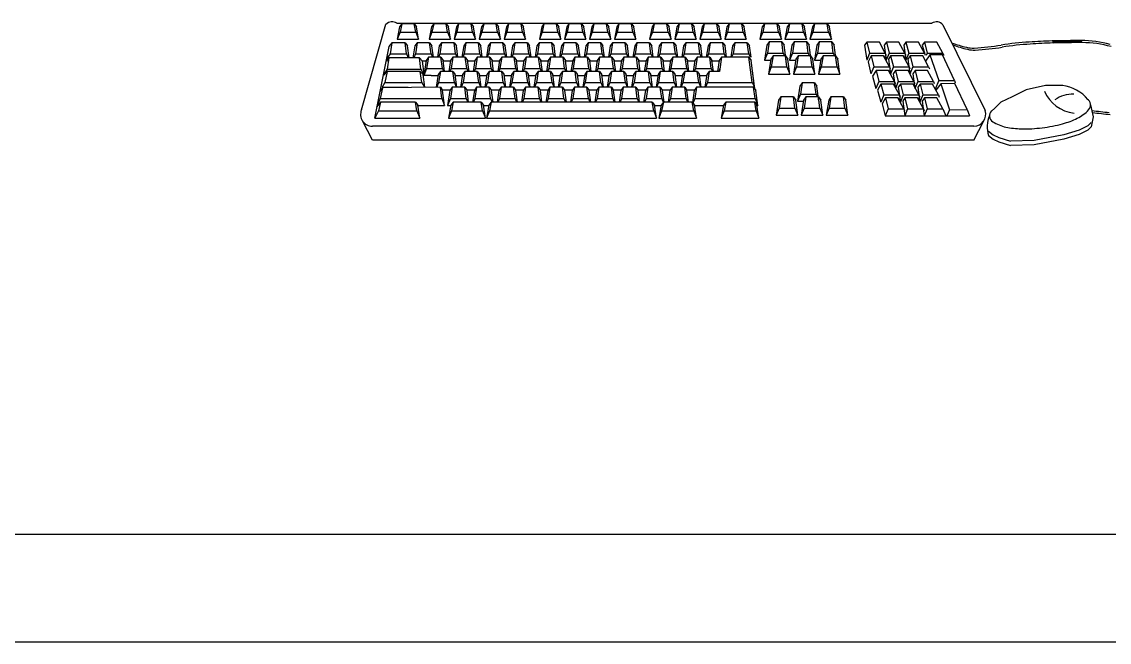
# Model space of a CAD drawing. Header units: millimetres. Extents: x 89450 to 753248, y -530175 to 1209785.
# Drawn here: x 444595 to 446607, y -104056 to -102909 of the extents above; entities that cross this region are included whole.
import ezdxf

# ---------------------------------------------------------------- set-up
doc = ezdxf.new("R2010")
doc.units = ezdxf.units.MM
doc.header["$LTSCALE"] = 150
doc.layers.add('-----99 EPMS CABLE DUCT', color=4, linetype='Continuous')

msp = doc.modelspace()

# ---------------------------------------------------------------- linework, layer by layer
at = {"layer": '-----99 EPMS CABLE DUCT'}
msp.add_lwpolyline([(433274.5, -104056.2), (433274.5, -103856.2), (447662.4, -103856.2), (447662.4, -104056.2)], close=True, dxfattribs=at)
at = {"color": 0}
for p, q in [((445223.1, -103071.9), (445268.5, -102913.6)), ((445288.7, -102911.7), (446278.2, -102911.7)), ((445293.4, -102918.4), (445289.1, -102941.3)), ((445297.6, -102912.6), (445293.4, -102918.4)), ((445297.6, -102912.6), (445294.5, -102928)), ((445320.8, -102912.6), (445297.6, -102912.6)), ((445320.8, -102912.6), (445325, -102918.4)), ((445323.5, -102928), (445320.8, -102912.6)), ((445328.7, -102941.3), (445325, -102918.4)), ((445352.5, -102918.4), (445348.2, -102941.3)), ((445356.8, -102912.6), (445352.5, -102918.4)), ((445356.8, -102912.6), (445353.6, -102928)), ((445379.9, -102912.6), (445356.8, -102912.6)), ((445379.9, -102912.6), (445384.1, -102918.4)), ((445382.6, -102928), (445379.9, -102912.6)), ((445387.8, -102941.3), (445384.1, -102918.4)), ((445398.8, -102918.4), (445394.5, -102941.3)), ((445403, -102912.6), (445398.8, -102918.4)), ((445403, -102912.6), (445399.8, -102928)), ((445426.2, -102912.6), (445403, -102912.6)), ((445426.2, -102912.6), (445430.4, -102918.4)), ((445428.9, -102928), (445426.2, -102912.6)), ((445434.1, -102941.3), (445430.4, -102918.4)), ((445445, -102918.4), (445440.7, -102941.3)), ((445449.3, -102912.6), (445445, -102918.4)), ((445449.3, -102912.6), (445446.1, -102928)), ((445472.4, -102912.6), (445449.3, -102912.6)), ((445472.4, -102912.6), (445476.7, -102918.4)), ((445475.1, -102928), (445472.4, -102912.6)), ((445480.4, -102941.3), (445476.7, -102918.4)), ((445491.3, -102918.4), (445487, -102941.3)), ((445495.5, -102912.6), (445491.3, -102918.4)), ((445495.5, -102912.6), (445492.4, -102928)), ((445518.7, -102912.6), (445495.5, -102912.6)), ((445518.7, -102912.6), (445522.9, -102918.4)), ((445521.4, -102928), (445518.7, -102912.6)), ((445526.6, -102941.3), (445522.9, -102918.4)), ((445556.6, -102918.4), (445552.3, -102941.3)), ((445560.8, -102912.6), (445556.6, -102918.4)), ((445560.8, -102912.6), (445557.7, -102928)), ((445584, -102912.6), (445560.8, -102912.6)), ((445584, -102912.6), (445588.2, -102918.4)), ((445586.7, -102928), (445584, -102912.6)), ((445591.9, -102941.3), (445588.2, -102918.4)), ((445602.9, -102918.4), (445598.5, -102941.3)), ((445607.1, -102912.6), (445602.9, -102918.4)), ((445607.1, -102912.6), (445603.9, -102928)), ((445630.2, -102912.6), (445607.1, -102912.6)), ((445630.2, -102912.6), (445634.5, -102918.4)), ((445633, -102928), (445630.2, -102912.6)), ((445638.2, -102941.3), (445634.5, -102918.4)), ((445649.1, -102918.4), (445644.8, -102941.3)), ((445653.3, -102912.6), (445649.1, -102918.4)), ((445653.3, -102912.6), (445650.2, -102928)), ((445676.5, -102912.6), (445653.3, -102912.6)), ((445676.5, -102912.6), (445680.7, -102918.4)), ((445679.2, -102928), (445676.5, -102912.6)), ((445684.4, -102941.3), (445680.7, -102918.4)), ((445695.4, -102918.4), (445691.1, -102941.3)), ((445699.6, -102912.6), (445695.4, -102918.4)), ((445699.6, -102912.6), (445696.4, -102928)), ((445722.8, -102912.6), (445699.6, -102912.6)), ((445722.8, -102912.6), (445727, -102918.4)), ((445725.5, -102928), (445722.8, -102912.6)), ((445730.7, -102941.3), (445727, -102918.4)), ((445760.7, -102918.4), (445756.3, -102941.3)), ((445764.9, -102912.6), (445760.7, -102918.4)), ((445764.9, -102912.6), (445761.7, -102928)), ((445788.1, -102912.6), (445764.9, -102912.6)), ((445788.1, -102912.6), (445792.3, -102918.4)), ((445790.8, -102928), (445788.1, -102912.6)), ((445796, -102941.3), (445792.3, -102918.4)), ((445806.9, -102918.4), (445802.6, -102941.3)), ((445811.2, -102912.6), (445806.9, -102918.4)), ((445811.2, -102912.6), (445808, -102928)), ((445834.3, -102912.6), (445811.2, -102912.6)), ((445834.3, -102912.6), (445838.5, -102918.4)), ((445837, -102928), (445834.3, -102912.6)), ((445842.2, -102941.3), (445838.5, -102918.4)), ((445853.2, -102918.4), (445848.9, -102941.3)), ((445857.4, -102912.6), (445853.2, -102918.4)), ((445857.4, -102912.6), (445854.2, -102928)), ((445880.6, -102912.6), (445857.4, -102912.6)), ((445880.6, -102912.6), (445884.8, -102918.4)), ((445883.3, -102928), (445880.6, -102912.6)), ((445888.5, -102941.3), (445884.8, -102918.4)), ((445899.4, -102918.4), (445895.1, -102941.3)), ((445903.7, -102912.6), (445899.4, -102918.4)), ((445903.7, -102912.6), (445900.5, -102928)), ((445926.8, -102912.6), (445903.7, -102912.6)), ((445926.8, -102912.6), (445931.1, -102918.4)), ((445929.5, -102928), (445926.8, -102912.6)), ((445934.8, -102941.3), (445931.1, -102918.4)), ((445964.7, -102918.4), (445960.4, -102941.3)), ((445969, -102912.6), (445964.7, -102918.4)), ((445969, -102912.6), (445965.8, -102928)), ((445992.1, -102912.6), (445969, -102912.6)), ((445992.1, -102912.6), (445996.3, -102918.4)), ((445994.8, -102928), (445992.1, -102912.6)), ((446000.1, -102941.3), (445996.3, -102918.4)), ((446011, -102918.4), (446006.7, -102941.3)), ((446015.2, -102912.6), (446011, -102918.4)), ((446015.2, -102912.6), (446012.1, -102928)), ((446038.4, -102912.6), (446015.2, -102912.6)), ((446038.4, -102912.6), (446042.6, -102918.4)), ((446041.1, -102928), (446038.4, -102912.6)), ((446046.3, -102941.3), (446042.6, -102918.4)), ((446057.3, -102918.4), (446052.9, -102941.3)), ((446061.5, -102912.6), (446057.3, -102918.4)), ((446061.5, -102912.6), (446058.3, -102928)), ((446084.6, -102912.6), (446061.5, -102912.6)), ((446084.6, -102912.6), (446088.9, -102918.4)), ((446087.4, -102928), (446084.6, -102912.6)), ((446092.6, -102941.3), (446088.9, -102918.4)), ((446299, -102914.9), (446376.9, -103073.2)), ((445294.5, -102928), (445289.1, -102941.3)), ((445289.1, -102941.3), (445328.7, -102941.3)), ((445294.5, -102928), (445323.5, -102928)), ((445323.5, -102928), (445328.7, -102941.3)), ((445353.6, -102928), (445348.2, -102941.3)), ((445348.2, -102941.3), (445387.8, -102941.3)), ((445353.6, -102928), (445382.6, -102928)), ((445382.6, -102928), (445387.8, -102941.3)), ((445399.8, -102928), (445394.5, -102941.3)), ((445394.5, -102941.3), (445434.1, -102941.3)), ((445399.8, -102928), (445428.9, -102928)), ((445428.9, -102928), (445434.1, -102941.3)), ((445446.1, -102928), (445440.7, -102941.3)), ((445440.7, -102941.3), (445480.4, -102941.3)), ((445446.1, -102928), (445475.1, -102928)), ((445475.1, -102928), (445480.4, -102941.3)), ((445492.4, -102928), (445487, -102941.3)), ((445487, -102941.3), (445526.6, -102941.3)), ((445492.4, -102928), (445521.4, -102928)), ((445521.4, -102928), (445526.6, -102941.3)), ((445557.7, -102928), (445552.3, -102941.3)), ((445552.3, -102941.3), (445591.9, -102941.3)), ((445557.7, -102928), (445586.7, -102928)), ((445586.7, -102928), (445591.9, -102941.3)), ((445603.9, -102928), (445598.5, -102941.3)), ((445598.5, -102941.3), (445638.2, -102941.3)), ((445603.9, -102928), (445633, -102928)), ((445633, -102928), (445638.2, -102941.3)), ((445650.2, -102928), (445644.8, -102941.3)), ((445644.8, -102941.3), (445684.4, -102941.3)), ((445650.2, -102928), (445679.2, -102928)), ((445679.2, -102928), (445684.4, -102941.3)), ((445696.4, -102928), (445691.1, -102941.3)), ((445691.1, -102941.3), (445730.7, -102941.3)), ((445696.4, -102928), (445725.5, -102928)), ((445725.5, -102928), (445730.7, -102941.3)), ((445761.7, -102928), (445756.3, -102941.3)), ((445756.3, -102941.3), (445796, -102941.3)), ((445761.7, -102928), (445790.8, -102928)), ((445790.8, -102928), (445796, -102941.3)), ((445808, -102928), (445802.6, -102941.3)), ((445802.6, -102941.3), (445842.2, -102941.3)), ((445808, -102928), (445837, -102928)), ((445837, -102928), (445842.2, -102941.3)), ((445854.2, -102928), (445848.9, -102941.3)), ((445848.9, -102941.3), (445888.5, -102941.3)), ((445854.2, -102928), (445883.3, -102928)), ((445883.3, -102928), (445888.5, -102941.3)), ((445900.5, -102928), (445895.1, -102941.3)), ((445895.1, -102941.3), (445934.8, -102941.3)), ((445900.5, -102928), (445929.5, -102928)), ((445929.5, -102928), (445934.8, -102941.3)), ((445965.8, -102928), (445960.4, -102941.3)), ((445960.4, -102941.3), (446000.1, -102941.3)), ((445965.8, -102928), (445994.8, -102928)), ((445977.5, -102946.2), (445973.3, -102952)), ((445977.5, -102946.2), (445974.4, -102966.7)), ((446000.7, -102946.2), (445977.5, -102946.2)), ((445994.8, -102928), (446000.1, -102941.3)), ((446000.7, -102946.2), (446004.9, -102952)), ((446003.4, -102966.7), (446000.7, -102946.2)), ((446012.1, -102928), (446006.7, -102941.3)), ((446006.7, -102941.3), (446046.3, -102941.3)), ((446012.1, -102928), (446041.1, -102928)), ((446023.8, -102946.2), (446019.6, -102952)), ((446023.8, -102946.2), (446020.6, -102966.7)), ((446046.9, -102946.2), (446023.8, -102946.2)), ((446041.1, -102928), (446046.3, -102941.3)), ((446046.9, -102946.2), (446051.2, -102952)), ((446049.7, -102966.7), (446046.9, -102946.2)), ((446058.3, -102928), (446052.9, -102941.3)), ((446052.9, -102941.3), (446092.6, -102941.3)), ((446058.3, -102928), (446087.4, -102928)), ((446070, -102946.2), (446065.8, -102952)), ((446070, -102946.2), (446066.9, -102966.7)), ((446093.2, -102946.2), (446070, -102946.2)), ((446087.4, -102928), (446092.6, -102941.3)), ((446093.2, -102946.2), (446097.4, -102952)), ((446095.9, -102966.7), (446093.2, -102946.2)), ((445274.1, -102954.5), (445247.1, -103087.1)), ((445279.2, -102947.6), (445274.1, -102954.5)), ((445279.2, -102947.6), (445276, -102968.2)), ((445304, -102947.6), (445279.2, -102947.6)), ((445304, -102947.6), (445308.3, -102953.4)), ((445306.8, -102968.2), (445304, -102947.6)), ((445311.2, -102975.8), (445308.3, -102953.4)), ((445321.9, -102953.4), (445318.4, -102975.8)), ((445326.1, -102947.6), (445321.9, -102953.4)), ((445326.1, -102947.6), (445322.9, -102968.2)), ((445349.2, -102947.6), (445326.1, -102947.6)), ((445349.2, -102947.6), (445353.5, -102953.4)), ((445352, -102968.2), (445349.2, -102947.6)), ((445356.3, -102974.5), (445353.5, -102953.4)), ((445367.1, -102953.4), (445363.8, -102974.5)), ((445371.3, -102947.6), (445367.1, -102953.4)), ((445371.3, -102947.6), (445368.1, -102968.2)), ((445394.5, -102947.6), (445371.3, -102947.6)), ((445394.5, -102947.6), (445398.7, -102953.4)), ((445397.2, -102968.2), (445394.5, -102947.6)), ((445401.5, -102974.5), (445398.7, -102953.4)), ((445412.3, -102953.4), (445409, -102974.5)), ((445416.5, -102947.6), (445412.3, -102953.4)), ((445416.5, -102947.6), (445413.3, -102968.2)), ((445439.7, -102947.6), (445416.5, -102947.6)), ((445439.7, -102947.6), (445443.9, -102953.4)), ((445442.4, -102968.2), (445439.7, -102947.6)), ((445446.7, -102974.5), (445443.9, -102953.4)), ((445457.5, -102953.4), (445454.2, -102974.5)), ((445461.7, -102947.6), (445457.5, -102953.4)), ((445461.7, -102947.6), (445458.5, -102968.2)), ((445484.9, -102947.6), (445461.7, -102947.6)), ((445484.9, -102947.6), (445489.1, -102953.4)), ((445487.6, -102968.2), (445484.9, -102947.6)), ((445491.9, -102974.5), (445489.1, -102953.4)), ((445502.7, -102953.4), (445499.4, -102974.5)), ((445506.9, -102947.6), (445502.7, -102953.4)), ((445506.9, -102947.6), (445503.7, -102968.2)), ((445530.1, -102947.6), (445506.9, -102947.6)), ((445530.1, -102947.6), (445534.3, -102953.4)), ((445532.8, -102968.2), (445530.1, -102947.6)), ((445537.1, -102974.5), (445534.3, -102953.4)), ((445547.9, -102953.4), (445544.6, -102974.5)), ((445552.1, -102947.6), (445547.9, -102953.4)), ((445552.1, -102947.6), (445548.9, -102968.2)), ((445575.3, -102947.6), (445552.1, -102947.6)), ((445575.3, -102947.6), (445579.5, -102953.4)), ((445578, -102968.2), (445575.3, -102947.6)), ((445582.3, -102974.5), (445579.5, -102953.4)), ((445593.1, -102953.4), (445589.8, -102974.5)), ((445597.3, -102947.6), (445593.1, -102953.4)), ((445597.3, -102947.6), (445594.1, -102968.2)), ((445620.5, -102947.6), (445597.3, -102947.6)), ((445620.5, -102947.6), (445624.7, -102953.4)), ((445623.2, -102968.2), (445620.5, -102947.6)), ((445627.5, -102974.5), (445624.7, -102953.4)), ((445638.3, -102953.4), (445635, -102974.5)), ((445642.5, -102947.6), (445638.3, -102953.4)), ((445642.5, -102947.6), (445639.3, -102968.2)), ((445665.7, -102947.6), (445642.5, -102947.6)), ((445665.7, -102947.6), (445669.9, -102953.4)), ((445668.4, -102968.2), (445665.7, -102947.6)), ((445672.7, -102974.5), (445669.9, -102953.4)), ((445683.5, -102953.4), (445680.2, -102974.5)), ((445687.7, -102947.6), (445683.5, -102953.4)), ((445687.7, -102947.6), (445684.5, -102968.2)), ((445710.9, -102947.6), (445687.7, -102947.6)), ((445710.9, -102947.6), (445715.1, -102953.4)), ((445713.6, -102968.2), (445710.9, -102947.6)), ((445717.9, -102974.5), (445715.1, -102953.4)), ((445728.7, -102953.4), (445725.4, -102974.5)), ((445732.9, -102947.6), (445728.7, -102953.4)), ((445732.9, -102947.6), (445729.7, -102968.2)), ((445756.1, -102947.6), (445732.9, -102947.6)), ((445756.1, -102947.6), (445760.3, -102953.4)), ((445758.8, -102968.2), (445756.1, -102947.6)), ((445763.1, -102974.5), (445760.3, -102953.4)), ((445773.9, -102953.4), (445770.6, -102974.5)), ((445778.1, -102947.6), (445773.9, -102953.4)), ((445778.1, -102947.6), (445774.9, -102968.2)), ((445801.3, -102947.6), (445778.1, -102947.6)), ((445801.3, -102947.6), (445805.5, -102953.4)), ((445804, -102968.2), (445801.3, -102947.6)), ((445808.3, -102974.5), (445805.5, -102953.4)), ((445819.1, -102953.4), (445815.8, -102974.5)), ((445823.3, -102947.6), (445819.1, -102953.4)), ((445823.3, -102947.6), (445820.1, -102968.2)), ((445846.5, -102947.6), (445823.3, -102947.6)), ((445846.5, -102947.6), (445850.7, -102953.4)), ((445849.2, -102968.2), (445846.5, -102947.6)), ((445853.5, -102974.5), (445850.7, -102953.4)), ((445864.3, -102953.4), (445861, -102974.5)), ((445868.5, -102947.6), (445864.3, -102953.4)), ((445868.5, -102947.6), (445865.4, -102968.2)), ((445891.7, -102947.6), (445868.5, -102947.6)), ((445891.7, -102947.6), (445895.9, -102953.4)), ((445894.4, -102968.2), (445891.7, -102947.6)), ((445898.7, -102974.5), (445895.9, -102953.4)), ((445909.5, -102953.4), (445906.2, -102974.5)), ((445913.7, -102947.6), (445909.5, -102953.4)), ((445913.7, -102947.6), (445910.6, -102968.2)), ((445936.9, -102947.6), (445913.7, -102947.6)), ((445936.9, -102947.6), (445941.1, -102953.4)), ((445939.6, -102968.2), (445936.9, -102947.6)), ((445943.9, -102974.5), (445941.1, -102953.4)), ((445973.3, -102952), (445969, -102980)), ((446008.6, -102980), (446004.9, -102952)), ((446019.6, -102952), (446015.2, -102980)), ((446054.9, -102980), (446051.2, -102952)), ((446065.8, -102952), (446061.5, -102980)), ((446101.1, -102980), (446097.4, -102952)), ((446158.3, -102946.7), (446154, -102952.4)), ((446154, -102952.4), (446157.9, -102980)), ((446181.4, -102946.7), (446158.3, -102946.7)), ((446158.3, -102946.7), (446163.3, -102966.7)), ((446192.3, -102966.7), (446181.4, -102946.7)), ((446194.4, -102946.7), (446190.2, -102952.4)), ((446190.2, -102952.4), (446194.1, -102980)), ((446217.6, -102946.7), (446194.4, -102946.7)), ((446194.4, -102946.7), (446199.4, -102966.7)), ((446228.5, -102966.7), (446217.6, -102946.7)), ((446230.5, -102946.7), (446226.3, -102952.4)), ((446226.3, -102952.4), (446230.2, -102980)), ((446253.7, -102946.7), (446230.5, -102946.7)), ((446230.5, -102946.7), (446235.6, -102966.7)), ((446264.6, -102966.7), (446253.7, -102946.7)), ((446264.8, -102946.7), (446260.5, -102952.4)), ((446260.5, -102952.4), (446265.9, -102970.5)), ((446287.9, -102946.7), (446264.8, -102946.7)), ((446264.8, -102946.7), (446269.8, -102966.7)), ((446298.8, -102966.7), (446287.9, -102946.7)), ((445268.6, -102981.4), (445269.6, -102981.4)), ((445276, -102968.2), (445269.5, -102977.2)), ((445273.7, -102975.8), (445269.5, -102981.6)), ((445273.7, -102975.8), (445270.5, -102996.4)), ((445330.6, -102975.8), (445273.7, -102975.8)), ((445276, -102968.2), (445306.8, -102968.2)), ((445306.8, -102968.2), (445309.8, -102975.8)), ((445322.9, -102968.2), (445319.8, -102975.8)), ((445322.9, -102968.2), (445352, -102968.2)), ((445330.6, -102975.8), (445336.3, -102981.6)), ((445333.3, -102996.4), (445330.6, -102975.8)), ((445336.1, -102981.4), (445342.6, -102981.4)), ((445339.4, -103005.3), (445336.3, -102981.6)), ((445342.7, -102980.3), (445338.4, -103008.4)), ((445347, -102974.5), (445342.7, -102980.3)), ((445347, -102974.5), (445343.8, -102995.1)), ((445370.1, -102974.5), (445347, -102974.5)), ((445352, -102968.2), (445354.5, -102974.5)), ((445368.1, -102968.2), (445365.5, -102974.5)), ((445368.1, -102968.2), (445397.2, -102968.2)), ((445370.1, -102974.5), (445374.4, -102980.3)), ((445372.8, -102995.1), (445370.1, -102974.5)), ((445377, -103000.7), (445374.4, -102980.3)), ((445374.5, -102981.4), (445387.8, -102981.4)), ((445388, -102980.3), (445384.8, -103000.7)), ((445392.2, -102974.5), (445388, -102980.3)), ((445392.2, -102974.5), (445389, -102995.1)), ((445415.3, -102974.5), (445392.2, -102974.5)), ((445397.2, -102968.2), (445399.7, -102974.5)), ((445413.3, -102968.2), (445410.8, -102974.5)), ((445413.3, -102968.2), (445442.4, -102968.2)), ((445415.3, -102974.5), (445419.6, -102980.3)), ((445415.3, -102974.5), (445419.6, -102980.3)), ((445418, -102995.1), (445415.3, -102974.5)), ((445422.2, -103000.7), (445419.6, -102980.3)), ((445422.2, -103000.7), (445419.6, -102980.3)), ((445419.7, -102981.4), (445433, -102981.4)), ((445433.2, -102980.3), (445430, -103000.7)), ((445437.4, -102974.5), (445433.2, -102980.3)), ((445437.4, -102974.5), (445434.2, -102995.1)), ((445460.5, -102974.5), (445437.4, -102974.5)), ((445442.4, -102968.2), (445444.9, -102974.5)), ((445458.5, -102968.2), (445456, -102974.5)), ((445458.5, -102968.2), (445487.6, -102968.2)), ((445460.5, -102974.5), (445464.8, -102980.3)), ((445460.5, -102974.5), (445464.8, -102980.3)), ((445463.2, -102995.1), (445460.5, -102974.5)), ((445467.5, -103000.7), (445464.8, -102980.3)), ((445467.5, -103000.7), (445464.8, -102980.3)), ((445464.9, -102981.4), (445478.2, -102981.4)), ((445478.4, -102980.3), (445475.2, -103000.7)), ((445482.6, -102974.5), (445478.4, -102980.3)), ((445482.6, -102974.5), (445479.4, -102995.1)), ((445505.7, -102974.5), (445482.6, -102974.5)), ((445487.6, -102968.2), (445490.1, -102974.5)), ((445503.7, -102968.2), (445501.2, -102974.5)), ((445503.7, -102968.2), (445532.8, -102968.2)), ((445505.7, -102974.5), (445510, -102980.3)), ((445505.7, -102974.5), (445510, -102980.3)), ((445508.5, -102995.1), (445505.7, -102974.5)), ((445512.7, -103000.7), (445510, -102980.3)), ((445512.7, -103000.7), (445510, -102980.3)), ((445510.1, -102981.4), (445523.4, -102981.4)), ((445523.6, -102980.3), (445520.4, -103000.7)), ((445527.8, -102974.5), (445523.6, -102980.3)), ((445527.8, -102974.5), (445524.6, -102995.1)), ((445550.9, -102974.5), (445527.8, -102974.5)), ((445532.8, -102968.2), (445535.3, -102974.5)), ((445548.9, -102968.2), (445546.4, -102974.5)), ((445548.9, -102968.2), (445578, -102968.2)), ((445550.9, -102974.5), (445555.2, -102980.3)), ((445550.9, -102974.5), (445555.2, -102980.3)), ((445553.7, -102995.1), (445550.9, -102974.5)), ((445557.9, -103000.7), (445555.2, -102980.3)), ((445557.9, -103000.7), (445555.2, -102980.3)), ((445555.3, -102981.4), (445568.6, -102981.4)), ((445568.8, -102980.3), (445565.6, -103000.7)), ((445573, -102974.5), (445568.8, -102980.3)), ((445573, -102974.5), (445569.8, -102995.1)), ((445596.1, -102974.5), (445573, -102974.5)), ((445578, -102968.2), (445580.5, -102974.5)), ((445594.1, -102968.2), (445591.6, -102974.5)), ((445594.1, -102968.2), (445623.2, -102968.2)), ((445596.1, -102974.5), (445600.4, -102980.3)), ((445596.1, -102974.5), (445600.4, -102980.3)), ((445598.9, -102995.1), (445596.1, -102974.5)), ((445603.1, -103000.7), (445600.4, -102980.3)), ((445603.1, -103000.7), (445600.4, -102980.3)), ((445600.5, -102981.4), (445613.8, -102981.4)), ((445614, -102980.3), (445610.8, -103000.7)), ((445618.2, -102974.5), (445614, -102980.3)), ((445618.2, -102974.5), (445615, -102995.1)), ((445641.3, -102974.5), (445618.2, -102974.5)), ((445623.2, -102968.2), (445625.7, -102974.5)), ((445639.3, -102968.2), (445636.8, -102974.5)), ((445639.3, -102968.2), (445668.4, -102968.2)), ((445641.3, -102974.5), (445645.6, -102980.3)), ((445641.3, -102974.5), (445645.6, -102980.3)), ((445644.1, -102995.1), (445641.3, -102974.5)), ((445648.3, -103000.7), (445645.6, -102980.3)), ((445648.3, -103000.7), (445645.6, -102980.3)), ((445645.7, -102981.4), (445659, -102981.4)), ((445659.2, -102980.3), (445656, -103000.7)), ((445663.4, -102974.5), (445659.2, -102980.3)), ((445663.4, -102974.5), (445660.2, -102995.1)), ((445686.5, -102974.5), (445663.4, -102974.5)), ((445668.4, -102968.2), (445670.9, -102974.5)), ((445684.5, -102968.2), (445682, -102974.5)), ((445684.5, -102968.2), (445713.6, -102968.2)), ((445686.5, -102974.5), (445690.8, -102980.3)), ((445686.5, -102974.5), (445690.8, -102980.3)), ((445689.3, -102995.1), (445686.5, -102974.5)), ((445693.5, -103000.7), (445690.8, -102980.3)), ((445693.5, -103000.7), (445690.8, -102980.3)), ((445690.9, -102981.4), (445704.2, -102981.4)), ((445704.4, -102980.3), (445701.2, -103000.7)), ((445708.6, -102974.5), (445704.4, -102980.3)), ((445708.6, -102974.5), (445705.4, -102995.1)), ((445731.7, -102974.5), (445708.6, -102974.5)), ((445713.6, -102968.2), (445716.1, -102974.5)), ((445729.7, -102968.2), (445727.2, -102974.5)), ((445729.7, -102968.2), (445758.8, -102968.2)), ((445731.7, -102974.5), (445736, -102980.3)), ((445731.7, -102974.5), (445736, -102980.3)), ((445734.5, -102995.1), (445731.7, -102974.5)), ((445738.7, -103000.7), (445736, -102980.3)), ((445738.7, -103000.7), (445736, -102980.3)), ((445736.1, -102981.4), (445749.4, -102981.4)), ((445749.6, -102980.3), (445746.4, -103000.7)), ((445753.8, -102974.5), (445749.6, -102980.3)), ((445753.8, -102974.5), (445750.6, -102995.1)), ((445776.9, -102974.5), (445753.8, -102974.5)), ((445758.8, -102968.2), (445761.3, -102974.5)), ((445774.9, -102968.2), (445772.4, -102974.5)), ((445774.9, -102968.2), (445804, -102968.2)), ((445776.9, -102974.5), (445781.2, -102980.3)), ((445776.9, -102974.5), (445781.2, -102980.3)), ((445779.7, -102995.1), (445776.9, -102974.5)), ((445783.9, -103000.7), (445781.2, -102980.3)), ((445783.9, -103000.7), (445781.2, -102980.3)), ((445781.3, -102981.4), (445794.6, -102981.4)), ((445794.8, -102980.3), (445791.6, -103000.7)), ((445799, -102974.5), (445794.8, -102980.3)), ((445799, -102974.5), (445795.8, -102995.1)), ((445822.2, -102974.5), (445799, -102974.5)), ((445804, -102968.2), (445806.5, -102974.5)), ((445820.1, -102968.2), (445817.6, -102974.5)), ((445820.1, -102968.2), (445849.2, -102968.2)), ((445822.2, -102974.5), (445826.4, -102980.3)), ((445822.2, -102974.5), (445826.4, -102980.3)), ((445824.9, -102995.1), (445822.2, -102974.5)), ((445829.1, -103000.7), (445826.4, -102980.3)), ((445829.1, -103000.7), (445826.4, -102980.3)), ((445826.5, -102981.4), (445839.8, -102981.4)), ((445840, -102980.3), (445836.8, -103000.7)), ((445844.2, -102974.5), (445840, -102980.3)), ((445844.2, -102974.5), (445841, -102995.1)), ((445867.4, -102974.5), (445844.2, -102974.5)), ((445849.2, -102968.2), (445851.7, -102974.5)), ((445865.4, -102968.2), (445862.8, -102974.5)), ((445865.4, -102968.2), (445894.4, -102968.2)), ((445867.4, -102974.5), (445871.6, -102980.3)), ((445867.4, -102974.5), (445871.6, -102980.3)), ((445870.1, -102995.1), (445867.4, -102974.5)), ((445874.3, -103000.7), (445871.6, -102980.3)), ((445874.3, -103000.7), (445871.6, -102980.3)), ((445871.7, -102981.4), (445885, -102981.4)), ((445885.2, -102980.3), (445882, -103000.7)), ((445889.4, -102974.5), (445885.2, -102980.3)), ((445889.4, -102974.5), (445885.4, -103000.7)), ((445939.9, -102974.5), (445889.4, -102974.5)), ((445894.4, -102968.2), (445896.9, -102974.5)), ((445910.6, -102968.2), (445908, -102974.5)), ((445910.6, -102968.2), (445939.6, -102968.2)), ((445939.6, -102968.2), (445942.1, -102974.5)), ((445939.9, -102974.5), (445944.1, -102980.3)), ((445939.9, -102974.5), (445944.1, -102980.3)), ((445945.8, -103021.2), (445939.9, -102974.5)), ((445950.7, -103033.1), (445944.1, -102980.3)), ((445950.4, -103030.1), (445944.1, -102980.3)), ((445974.4, -102966.7), (445969, -102980)), ((445969, -102980), (445980, -102980)), ((445974.4, -102966.7), (446003.4, -102966.7)), ((445980.3, -102977.8), (445976, -103005.8)), ((445984.6, -102972), (445980.3, -102977.8)), ((445984.6, -102972), (445981.4, -102992.5)), ((446007.7, -102972), (445984.6, -102972)), ((446003.4, -102966.7), (446005.5, -102972)), ((446007.7, -102972), (446011.9, -102977.8)), ((446010.4, -102992.5), (446007.7, -102972)), ((446015.7, -103005.8), (446011.9, -102977.8)), ((446020.6, -102966.7), (446015.2, -102980)), ((446015.2, -102980), (446026.3, -102980)), ((446020.6, -102966.7), (446049.7, -102966.7)), ((446026.6, -102977.8), (446022.3, -103005.8)), ((446030.8, -102972), (446026.6, -102977.8)), ((446030.8, -102972), (446027.7, -102992.5)), ((446054, -102972), (446030.8, -102972)), ((446049.7, -102966.7), (446051.7, -102972)), ((446054, -102972), (446058.2, -102977.8)), ((446056.7, -102992.5), (446054, -102972)), ((446061.9, -103005.8), (446058.2, -102977.8)), ((446066.9, -102966.7), (446061.5, -102980)), ((446061.5, -102980), (446072.5, -102980)), ((446066.9, -102966.7), (446095.9, -102966.7)), ((446072.9, -102977.8), (446068.5, -103005.8)), ((446077.1, -102972), (446072.9, -102977.8)), ((446077.1, -102972), (446073.9, -102992.5)), ((446100.2, -102972), (446077.1, -102972)), ((446095.9, -102966.7), (446098, -102972)), ((446100.2, -102972), (446104.5, -102977.8)), ((446103, -102992.5), (446100.2, -102972)), ((446108.2, -103005.8), (446104.5, -102977.8)), ((446163.3, -102966.7), (446157.9, -102980)), ((446166, -102972.2), (446160.7, -102982.8)), ((446160.7, -102982.8), (446165.6, -103005.5)), ((446163.3, -102966.7), (446192.3, -102966.7)), ((446189.1, -102972.2), (446166, -102972.2)), ((446166, -102972.2), (446171, -102992.3)), ((446189.1, -102972.2), (446193.4, -102977.9)), ((446200, -102992.3), (446189.1, -102972.2)), ((446192.3, -102966.7), (446193.8, -102970.5)), ((446199.4, -102966.7), (446194.1, -102980)), ((446202.1, -102972.2), (446197.9, -102977.9)), ((446197.9, -102977.9), (446201.8, -103005.5)), ((446199.4, -102966.7), (446228.5, -102966.7)), ((446225.3, -102972.2), (446202.1, -102972.2)), ((446202.1, -102972.2), (446207.2, -102992.3)), ((446225.3, -102972.2), (446229.5, -102977.9)), ((446236.2, -102992.3), (446225.3, -102972.2)), ((446228.5, -102966.7), (446230, -102970.5)), ((446235.6, -102966.7), (446230.2, -102980)), ((446238.2, -102972.2), (446234, -102977.9)), ((446234, -102977.9), (446237.9, -103005.5)), ((446235.6, -102966.7), (446264.6, -102966.7)), ((446261.4, -102972.2), (446238.2, -102972.2)), ((446238.2, -102972.2), (446243.3, -102992.3)), ((446272.3, -102992.3), (446261.4, -102972.2)), ((446264.6, -102966.7), (446266.1, -102970.5)), ((446274.8, -102970.1), (446266.5, -102981.5)), ((446269.8, -102966.7), (446267.9, -102971.5)), ((446269.8, -102966.7), (446298.8, -102966.7)), ((446298, -102970.1), (446274.8, -102970.1)), ((446274.8, -102970.1), (446291, -103017.8)), ((446320, -103017.8), (446298, -102970.1)), ((446298.8, -102966.7), (446300.3, -102970.5)), ((445270.6, -103000.7), (445264.3, -103007.8)), ((445270.5, -102996.4), (445264.8, -103006.6)), ((445270.6, -103000.7), (445266.6, -103021.2)), ((445270.5, -102996.4), (445333.3, -102996.4)), ((445331.9, -103000.7), (445270.6, -103000.7)), ((445331.9, -103000.7), (445337.6, -103006.4)), ((445334.6, -103021.2), (445331.9, -103000.7)), ((445333.3, -102996.4), (445338.2, -103005.3)), ((445340.7, -103030.1), (445337.6, -103006.4)), ((445343.8, -102995.1), (445338.4, -103008.4)), ((445343.8, -102995.1), (445372.8, -102995.1)), ((445365, -103006.4), (445361.3, -103030.1)), ((445369.2, -103000.7), (445365, -103006.4)), ((445369.2, -103000.7), (445366, -103021.2)), ((445392.3, -103000.7), (445369.2, -103000.7)), ((445372.8, -102995.1), (445375, -103000.7)), ((445389, -102995.1), (445386.7, -103000.7)), ((445389, -102995.1), (445418, -102995.1)), ((445392.3, -103000.7), (445396.6, -103006.4)), ((445395, -103021.2), (445392.3, -103000.7)), ((445399.7, -103030.1), (445396.6, -103006.4)), ((445410.2, -103006.4), (445406.5, -103030.1)), ((445414.4, -103000.7), (445410.2, -103006.4)), ((445414.4, -103000.7), (445411.2, -103021.2)), ((445437.5, -103000.7), (445414.4, -103000.7)), ((445418, -102995.1), (445420.2, -103000.7)), ((445418, -102995.1), (445420.2, -103000.7)), ((445434.2, -102995.1), (445431.9, -103000.7)), ((445434.2, -102995.1), (445463.2, -102995.1)), ((445437.5, -103000.7), (445441.8, -103006.4)), ((445440.3, -103021.2), (445437.5, -103000.7)), ((445444.9, -103030.1), (445441.8, -103006.4)), ((445455.4, -103006.4), (445451.7, -103030.1)), ((445459.6, -103000.7), (445455.4, -103006.4)), ((445459.6, -103000.7), (445456.4, -103021.2)), ((445482.7, -103000.7), (445459.6, -103000.7)), ((445463.2, -102995.1), (445465.4, -103000.7)), ((445463.2, -102995.1), (445465.4, -103000.7)), ((445479.4, -102995.1), (445477.1, -103000.7)), ((445479.4, -102995.1), (445508.5, -102995.1)), ((445482.7, -103000.7), (445487, -103006.4)), ((445485.5, -103021.2), (445482.7, -103000.7)), ((445490.1, -103030.1), (445487, -103006.4)), ((445500.6, -103006.4), (445496.9, -103030.1)), ((445504.8, -103000.7), (445500.6, -103006.4)), ((445504.8, -103000.7), (445501.6, -103021.2)), ((445527.9, -103000.7), (445504.8, -103000.7)), ((445508.5, -102995.1), (445510.6, -103000.7)), ((445508.5, -102995.1), (445510.6, -103000.7)), ((445524.6, -102995.1), (445522.4, -103000.7)), ((445524.6, -102995.1), (445553.7, -102995.1)), ((445527.9, -103000.7), (445532.2, -103006.4)), ((445530.7, -103021.2), (445527.9, -103000.7)), ((445535.3, -103030.1), (445532.2, -103006.4)), ((445545.8, -103006.4), (445542.1, -103030.1)), ((445550, -103000.7), (445545.8, -103006.4)), ((445550, -103000.7), (445546.8, -103021.2)), ((445573.1, -103000.7), (445550, -103000.7)), ((445553.7, -102995.1), (445555.8, -103000.7)), ((445553.7, -102995.1), (445555.8, -103000.7)), ((445569.8, -102995.1), (445567.6, -103000.7)), ((445569.8, -102995.1), (445598.9, -102995.1)), ((445573.1, -103000.7), (445577.4, -103006.4)), ((445575.9, -103021.2), (445573.1, -103000.7)), ((445580.5, -103030.1), (445577.4, -103006.4)), ((445591, -103006.4), (445587.3, -103030.1)), ((445595.2, -103000.7), (445591, -103006.4)), ((445595.2, -103000.7), (445592, -103021.2)), ((445618.3, -103000.7), (445595.2, -103000.7)), ((445598.9, -102995.1), (445601.1, -103000.7)), ((445598.9, -102995.1), (445601.1, -103000.7)), ((445615, -102995.1), (445612.8, -103000.7)), ((445615, -102995.1), (445644.1, -102995.1)), ((445618.3, -103000.7), (445622.6, -103006.4)), ((445621.1, -103021.2), (445618.3, -103000.7)), ((445625.7, -103030.1), (445622.6, -103006.4)), ((445636.2, -103006.4), (445632.5, -103030.1)), ((445640.4, -103000.7), (445636.2, -103006.4)), ((445640.4, -103000.7), (445637.2, -103021.2)), ((445663.5, -103000.7), (445640.4, -103000.7)), ((445644.1, -102995.1), (445646.3, -103000.7)), ((445644.1, -102995.1), (445646.3, -103000.7)), ((445660.2, -102995.1), (445658, -103000.7)), ((445660.2, -102995.1), (445689.3, -102995.1)), ((445663.5, -103000.7), (445667.8, -103006.4)), ((445666.3, -103021.2), (445663.5, -103000.7)), ((445670.9, -103030.1), (445667.8, -103006.4)), ((445681.4, -103006.4), (445677.7, -103030.1)), ((445685.6, -103000.7), (445681.4, -103006.4)), ((445685.6, -103000.7), (445682.4, -103021.2)), ((445708.8, -103000.7), (445685.6, -103000.7)), ((445689.3, -102995.1), (445691.5, -103000.7)), ((445689.3, -102995.1), (445691.5, -103000.7)), ((445705.4, -102995.1), (445703.2, -103000.7)), ((445705.4, -102995.1), (445734.5, -102995.1)), ((445708.8, -103000.7), (445713, -103006.4)), ((445711.5, -103021.2), (445708.8, -103000.7)), ((445716.1, -103030.1), (445713, -103006.4)), ((445726.6, -103006.4), (445722.9, -103030.1)), ((445730.8, -103000.7), (445726.6, -103006.4)), ((445730.8, -103000.7), (445727.6, -103021.2)), ((445754, -103000.7), (445730.8, -103000.7)), ((445734.5, -102995.1), (445736.7, -103000.7)), ((445734.5, -102995.1), (445736.7, -103000.7)), ((445750.6, -102995.1), (445748.4, -103000.7)), ((445750.6, -102995.1), (445779.7, -102995.1)), ((445754, -103000.7), (445758.2, -103006.4)), ((445756.7, -103021.2), (445754, -103000.7)), ((445761.3, -103030.1), (445758.2, -103006.4)), ((445771.8, -103006.4), (445768.1, -103030.1)), ((445776, -103000.7), (445771.8, -103006.4)), ((445776, -103000.7), (445772.8, -103021.2)), ((445799.2, -103000.7), (445776, -103000.7)), ((445779.7, -102995.1), (445781.9, -103000.7)), ((445779.7, -102995.1), (445781.9, -103000.7)), ((445795.8, -102995.1), (445793.6, -103000.7)), ((445795.8, -102995.1), (445824.9, -102995.1)), ((445799.2, -103000.7), (445803.4, -103006.4)), ((445801.9, -103021.2), (445799.2, -103000.7)), ((445806.5, -103030.1), (445803.4, -103006.4)), ((445817, -103006.4), (445813.3, -103030.1)), ((445821.2, -103000.7), (445817, -103006.4)), ((445821.2, -103000.7), (445818, -103021.2)), ((445844.4, -103000.7), (445821.2, -103000.7)), ((445824.9, -102995.1), (445827.1, -103000.7)), ((445824.9, -102995.1), (445827.1, -103000.7)), ((445841, -102995.1), (445838.8, -103000.7)), ((445841, -102995.1), (445870.1, -102995.1)), ((445844.4, -103000.7), (445848.6, -103006.4)), ((445847.1, -103021.2), (445844.4, -103000.7)), ((445851.7, -103030.1), (445848.6, -103006.4)), ((445862.2, -103006.4), (445858.5, -103030.1)), ((445866.4, -103000.7), (445862.2, -103006.4)), ((445866.4, -103000.7), (445863.2, -103021.2)), ((445885.4, -103000.7), (445866.4, -103000.7)), ((445870.1, -102995.1), (445872.3, -103000.7)), ((445870.1, -102995.1), (445872.3, -103000.7)), ((445886.2, -102995.1), (445884, -103000.7)), ((445981.4, -102992.5), (445976, -103005.8)), ((445976, -103005.8), (446015.7, -103005.8)), ((445981.4, -102992.5), (446010.4, -102992.5)), ((446010.4, -102992.5), (446015.7, -103005.8)), ((446027.7, -102992.5), (446022.3, -103005.8)), ((446022.3, -103005.8), (446061.9, -103005.8)), ((446027.7, -102992.5), (446056.7, -102992.5)), ((446056.7, -102992.5), (446061.9, -103005.8)), ((446073.9, -102992.5), (446068.5, -103005.8)), ((446068.5, -103005.8), (446108.2, -103005.8)), ((446073.9, -102992.5), (446103, -102992.5)), ((446103, -102992.5), (446108.2, -103005.8)), ((446171, -102992.3), (446165.6, -103005.5)), ((446175.1, -102999.1), (446168.8, -103009.3)), ((446171, -102992.3), (446200, -102992.3)), ((446198.3, -102999.1), (446175.1, -102999.1)), ((446175.1, -102999.1), (446180.2, -103019.2)), ((446198.3, -102999.1), (446202.5, -103004.9)), ((446209.2, -103019.2), (446198.3, -102999.1)), ((446200, -102992.3), (446201.5, -102996)), ((446207.2, -102992.3), (446201.8, -103005.5)), ((446211.3, -102999.1), (446207, -103004.9)), ((446207, -103004.9), (446210.9, -103032.5)), ((446207.2, -102992.3), (446236.2, -102992.3)), ((446234.4, -102999.1), (446211.3, -102999.1)), ((446211.3, -102999.1), (446216.3, -103019.2)), ((446234.4, -102999.1), (446238.7, -103004.9)), ((446245.3, -103019.2), (446234.4, -102999.1)), ((446236.2, -102992.3), (446237.7, -102996)), ((446243.3, -102992.3), (446237.9, -103005.5)), ((446247.4, -102999.1), (446243.2, -103004.9)), ((446243.2, -103004.9), (446247, -103032.5)), ((446243.3, -102992.3), (446272.3, -102992.3)), ((446270.6, -102999.1), (446247.4, -102999.1)), ((446247.4, -102999.1), (446252.4, -103019.2)), ((446281.5, -103019.2), (446270.6, -102999.1)), ((446272.3, -102992.3), (446273.8, -102996)), ((445266.6, -103021.2), (445261.5, -103030.1)), ((445266.6, -103021.2), (445334.6, -103021.2)), ((445334.6, -103021.2), (445339.6, -103030.1)), ((445352.2, -103008.4), (445337.8, -103008.4)), ((445352.2, -103008.4), (445364.7, -103008.4)), ((445366, -103021.2), (445362.4, -103030.1)), ((445366, -103021.2), (445395, -103021.2)), ((445395, -103021.2), (445398.5, -103030.1)), ((445396.8, -103008.4), (445409.9, -103008.4)), ((445411.2, -103021.2), (445407.6, -103030.1)), ((445411.2, -103021.2), (445440.3, -103021.2)), ((445440.3, -103021.2), (445443.7, -103030.1)), ((445442, -103008.4), (445455.1, -103008.4)), ((445456.4, -103021.2), (445452.8, -103030.1)), ((445456.4, -103021.2), (445485.5, -103021.2)), ((445485.5, -103021.2), (445488.9, -103030.1)), ((445487.2, -103008.4), (445500.3, -103008.4)), ((445501.6, -103021.2), (445498, -103030.1)), ((445501.6, -103021.2), (445530.7, -103021.2)), ((445530.7, -103021.2), (445534.1, -103030.1)), ((445532.4, -103008.4), (445545.5, -103008.4)), ((445546.8, -103021.2), (445543.2, -103030.1)), ((445546.8, -103021.2), (445575.9, -103021.2)), ((445575.9, -103021.2), (445579.3, -103030.1)), ((445577.6, -103008.4), (445590.7, -103008.4)), ((445592, -103021.2), (445588.4, -103030.1)), ((445592, -103021.2), (445621.1, -103021.2)), ((445621.1, -103021.2), (445624.5, -103030.1)), ((445622.8, -103008.4), (445635.9, -103008.4)), ((445637.2, -103021.2), (445633.6, -103030.1)), ((445637.2, -103021.2), (445666.3, -103021.2)), ((445666.3, -103021.2), (445669.8, -103030.1)), ((445668, -103008.4), (445681.1, -103008.4)), ((445682.4, -103021.2), (445678.8, -103030.1)), ((445682.4, -103021.2), (445711.5, -103021.2)), ((445711.5, -103021.2), (445715, -103030.1)), ((445713.2, -103008.4), (445726.3, -103008.4)), ((445727.6, -103021.2), (445724, -103030.1)), ((445727.6, -103021.2), (445756.7, -103021.2)), ((445756.7, -103021.2), (445760.2, -103030.1)), ((445758.4, -103008.4), (445771.5, -103008.4)), ((445772.8, -103021.2), (445769.2, -103030.1)), ((445772.8, -103021.2), (445801.9, -103021.2)), ((445801.9, -103021.2), (445805.4, -103030.1)), ((445803.6, -103008.4), (445816.7, -103008.4)), ((445818, -103021.2), (445814.4, -103030.1)), ((445818, -103021.2), (445847.1, -103021.2)), ((445847.1, -103021.2), (445850.6, -103030.1)), ((445848.8, -103008.4), (445861.9, -103008.4)), ((445863.2, -103021.2), (445859.6, -103030.1)), ((445863.2, -103021.2), (445945.8, -103021.2)), ((445945.8, -103021.2), (445950.4, -103030.1)), ((446038.4, -103022.1), (446034.2, -103027.9)), ((446038.4, -103022.1), (446035.2, -103042.7)), ((446061.5, -103022.1), (446038.4, -103022.1)), ((446064.2, -103042.7), (446061.5, -103022.1)), ((446061.5, -103022.1), (446065.8, -103027.9)), ((446168.8, -103009.3), (446174.8, -103032.5)), ((446180.2, -103019.2), (446174.8, -103032.5)), ((446184.3, -103024.2), (446178, -103035.6)), ((446180.2, -103019.2), (446209.2, -103019.2)), ((446207.4, -103024.2), (446184.3, -103024.2)), ((446184.3, -103024.2), (446189.3, -103044.3)), ((446207.4, -103024.2), (446211.7, -103030)), ((446218.3, -103044.3), (446207.4, -103024.2)), ((446209.2, -103019.2), (446210.7, -103023)), ((446216.3, -103019.2), (446210.9, -103032.5)), ((446220.4, -103024.2), (446216.2, -103030)), ((446216.3, -103019.2), (446245.3, -103019.2)), ((446243.6, -103024.2), (446220.4, -103024.2)), ((446220.4, -103024.2), (446225.4, -103044.3)), ((446243.6, -103024.2), (446247.8, -103030)), ((446254.5, -103044.3), (446243.6, -103024.2)), ((446245.3, -103019.2), (446246.8, -103023)), ((446252.4, -103019.2), (446247, -103032.5)), ((446256.5, -103024.2), (446252.3, -103030)), ((446252.4, -103019.2), (446281.5, -103019.2)), ((446279.7, -103024.2), (446256.5, -103024.2)), ((446256.5, -103024.2), (446261.6, -103044.3)), ((446290.6, -103044.3), (446279.7, -103024.2)), ((446281.5, -103019.2), (446282.9, -103023)), ((446291, -103017.8), (446284.7, -103033.3)), ((446294.7, -103023.8), (446286, -103035.7)), ((446291, -103017.8), (446320, -103017.8)), ((446320.7, -103023.3), (446294.7, -103023.8)), ((446294.7, -103023.8), (446310.8, -103071.5)), ((446320, -103017.8), (446321.5, -103021.6)), ((446343.5, -103071.2), (446320.7, -103023.3)), ((446488.5, -103026.8), (446452.7, -103034.8)), ((446520.4, -103026.8), (446488.5, -103026.8)), ((445262.4, -103030.8), (445257.2, -103037.7)), ((445262.4, -103030.8), (445257.9, -103050.7)), ((445261.5, -103030.1), (445309.3, -103030.1)), ((445369.1, -103030.1), (445262.4, -103030.8)), ((445369.1, -103030.1), (445373.3, -103035.9)), ((445371.8, -103050.7), (445369.1, -103030.1)), ((445372.3, -103034.5), (445387.9, -103034.5)), ((445377, -103063.9), (445373.3, -103035.9)), ((445386.9, -103035.9), (445382.6, -103063.9)), ((445391.1, -103030.1), (445386.9, -103035.9)), ((445391.1, -103030.1), (445388, -103050.7)), ((445414.3, -103030.1), (445391.1, -103030.1)), ((445414.3, -103030.1), (445418.5, -103035.9)), ((445414.3, -103030.1), (445418.5, -103035.9)), ((445417, -103050.7), (445414.3, -103030.1)), ((445417.5, -103034.5), (445433.1, -103034.5)), ((445421.4, -103057.5), (445418.5, -103035.9)), ((445421.4, -103057.5), (445418.5, -103035.9)), ((445432.1, -103035.9), (445428.8, -103057.5)), ((445436.3, -103030.1), (445432.1, -103035.9)), ((445436.3, -103030.1), (445433.2, -103050.7)), ((445459.5, -103030.1), (445436.3, -103030.1)), ((445459.5, -103030.1), (445463.7, -103035.9)), ((445459.5, -103030.1), (445463.7, -103035.9)), ((445462.2, -103050.7), (445459.5, -103030.1)), ((445462.7, -103034.5), (445478.3, -103034.5)), ((445466.6, -103057.5), (445463.7, -103035.9)), ((445466.6, -103057.5), (445463.7, -103035.9)), ((445477.3, -103035.9), (445474, -103057.5)), ((445481.5, -103030.1), (445477.3, -103035.9)), ((445481.5, -103030.1), (445478.4, -103050.7)), ((445504.7, -103030.1), (445481.5, -103030.1)), ((445504.7, -103030.1), (445508.9, -103035.9)), ((445504.7, -103030.1), (445508.9, -103035.9)), ((445507.4, -103050.7), (445504.7, -103030.1)), ((445507.9, -103034.5), (445523.5, -103034.5)), ((445511.8, -103057.5), (445508.9, -103035.9)), ((445511.8, -103057.5), (445508.9, -103035.9)), ((445522.5, -103035.9), (445519.2, -103057.5)), ((445526.7, -103030.1), (445522.5, -103035.9)), ((445526.7, -103030.1), (445523.6, -103050.7)), ((445549.9, -103030.1), (445526.7, -103030.1)), ((445549.9, -103030.1), (445554.1, -103035.9)), ((445549.9, -103030.1), (445554.1, -103035.9)), ((445552.6, -103050.7), (445549.9, -103030.1)), ((445553.1, -103034.5), (445568.7, -103034.5)), ((445557, -103057.5), (445554.1, -103035.9)), ((445557, -103057.5), (445554.1, -103035.9)), ((445567.7, -103035.9), (445564.4, -103057.5)), ((445571.9, -103030.1), (445567.7, -103035.9)), ((445571.9, -103030.1), (445568.8, -103050.7)), ((445595.1, -103030.1), (445571.9, -103030.1)), ((445595.1, -103030.1), (445599.3, -103035.9)), ((445595.1, -103030.1), (445599.3, -103035.9)), ((445597.8, -103050.7), (445595.1, -103030.1)), ((445598.3, -103034.5), (445613.9, -103034.5)), ((445602.2, -103057.5), (445599.3, -103035.9)), ((445602.2, -103057.5), (445599.3, -103035.9)), ((445612.9, -103035.9), (445609.6, -103057.5)), ((445617.1, -103030.1), (445612.9, -103035.9)), ((445617.1, -103030.1), (445614, -103050.7)), ((445640.3, -103030.1), (445617.1, -103030.1)), ((445640.3, -103030.1), (445644.5, -103035.9)), ((445640.3, -103030.1), (445644.5, -103035.9)), ((445643, -103050.7), (445640.3, -103030.1)), ((445643.5, -103034.5), (445659.1, -103034.5)), ((445647.4, -103057.5), (445644.5, -103035.9)), ((445647.4, -103057.5), (445644.5, -103035.9)), ((445658.1, -103035.9), (445654.8, -103057.5)), ((445662.3, -103030.1), (445658.1, -103035.9)), ((445662.3, -103030.1), (445659.2, -103050.7)), ((445685.5, -103030.1), (445662.3, -103030.1)), ((445685.5, -103030.1), (445689.7, -103035.9)), ((445685.5, -103030.1), (445689.7, -103035.9)), ((445688.2, -103050.7), (445685.5, -103030.1)), ((445688.7, -103034.5), (445704.3, -103034.5)), ((445692.6, -103057.5), (445689.7, -103035.9)), ((445692.6, -103057.5), (445689.7, -103035.9)), ((445703.3, -103035.9), (445700, -103057.5)), ((445707.5, -103030.1), (445703.3, -103035.9)), ((445707.5, -103030.1), (445704.4, -103050.7)), ((445730.7, -103030.1), (445707.5, -103030.1)), ((445730.7, -103030.1), (445734.9, -103035.9)), ((445730.7, -103030.1), (445734.9, -103035.9)), ((445733.4, -103050.7), (445730.7, -103030.1)), ((445733.9, -103034.5), (445749.5, -103034.5)), ((445737.8, -103057.5), (445734.9, -103035.9)), ((445737.8, -103057.5), (445734.9, -103035.9)), ((445748.5, -103035.9), (445745.2, -103057.5)), ((445752.7, -103030.1), (445748.5, -103035.9)), ((445752.7, -103030.1), (445749.6, -103050.7)), ((445775.9, -103030.1), (445752.7, -103030.1)), ((445775.9, -103030.1), (445780.1, -103035.9)), ((445775.9, -103030.1), (445780.1, -103035.9)), ((445778.6, -103050.7), (445775.9, -103030.1)), ((445779.1, -103034.5), (445794.7, -103034.5)), ((445783, -103057.5), (445780.1, -103035.9)), ((445783, -103057.5), (445780.1, -103035.9)), ((445793.7, -103035.9), (445790.4, -103057.5)), ((445797.9, -103030.1), (445793.7, -103035.9)), ((445797.9, -103030.1), (445794.8, -103050.7)), ((445821.1, -103030.1), (445797.9, -103030.1)), ((445821.1, -103030.1), (445825.3, -103035.9)), ((445821.1, -103030.1), (445825.3, -103035.9)), ((445823.8, -103050.7), (445821.1, -103030.1)), ((445824.3, -103034.5), (445839.9, -103034.5)), ((445828.2, -103057.5), (445825.3, -103035.9)), ((445828.2, -103057.5), (445825.3, -103035.9)), ((445838.9, -103035.9), (445835.4, -103059)), ((445843.1, -103030.1), (445838.9, -103035.9)), ((445843.1, -103030.1), (445840, -103050.7)), ((445940, -103030.1), (445843.1, -103030.1)), ((445948.6, -103030.1), (445933.5, -103030.1)), ((445948.6, -103030.1), (445952.8, -103035.9)), ((445951.3, -103050.7), (445948.6, -103030.1)), ((445956.5, -103063.9), (445952.8, -103035.9)), ((446034.2, -103027.9), (446029.8, -103056)), ((446035.2, -103042.7), (446029.8, -103056)), ((446035.2, -103042.7), (446064.2, -103042.7)), ((446064.2, -103042.7), (446066.3, -103047.9)), ((446069.5, -103056), (446065.8, -103027.9)), ((446178, -103035.6), (446183.9, -103057.5)), ((446189.3, -103044.3), (446183.9, -103057.5)), ((446189.3, -103044.3), (446218.3, -103044.3)), ((446216.2, -103030), (446220.1, -103057.5)), ((446218.3, -103044.3), (446219.8, -103048.1)), ((446225.4, -103044.3), (446220.1, -103057.5)), ((446225.4, -103044.3), (446254.5, -103044.3)), ((446252.3, -103030), (446256.2, -103057.5)), ((446254.5, -103044.3), (446256, -103048.1)), ((446261.6, -103044.3), (446256.2, -103057.5)), ((446261.6, -103044.3), (446290.6, -103044.3)), ((446290.6, -103044.3), (446292.1, -103048.1)), ((446452.7, -103034.8), (446426.9, -103047.7)), ((445258.2, -103057.5), (445251.2, -103067.1)), ((445257.9, -103050.7), (445252.5, -103063.9)), ((445252.5, -103063.9), (445253.8, -103063.9)), ((445258.2, -103057.5), (445255, -103073.6)), ((445257.9, -103050.7), (445371.8, -103050.7)), ((445323.2, -103057.5), (445258.2, -103057.5)), ((445323.2, -103057.5), (445327.5, -103063.3)), ((445325.9, -103073.6), (445323.2, -103057.5)), ((445331.2, -103086.9), (445327.5, -103063.3)), ((445327.6, -103063.9), (445377, -103063.9)), ((445371.8, -103050.7), (445377, -103063.9)), ((445388, -103050.7), (445382.6, -103063.9)), ((445382.6, -103063.9), (445388.4, -103063.9)), ((445388.5, -103063.3), (445384.2, -103086.9)), ((445388, -103050.7), (445417, -103050.7)), ((445392.7, -103057.5), (445388.5, -103063.3)), ((445392.7, -103057.5), (445389.6, -103073.6)), ((445444.7, -103057.5), (445392.7, -103057.5)), ((445417, -103050.7), (445419.7, -103057.5)), ((445417, -103050.7), (445419.7, -103057.5)), ((445433.2, -103050.7), (445430.4, -103057.5)), ((445433.2, -103050.7), (445462.2, -103050.7)), ((445444.7, -103057.5), (445448.9, -103063.3)), ((445447.4, -103073.6), (445444.7, -103057.5)), ((445452.6, -103086.9), (445448.9, -103063.3)), ((445449, -103063.9), (445458.7, -103063.9)), ((445458.8, -103063.3), (445454.5, -103086.9)), ((445463, -103057.5), (445458.8, -103063.3)), ((445463, -103057.5), (445459.8, -103073.6)), ((445462.2, -103050.7), (445464.9, -103057.5)), ((445462.2, -103050.7), (445464.9, -103057.5)), ((445761.2, -103057.5), (445463, -103057.5)), ((445478.4, -103050.7), (445475.6, -103057.5)), ((445478.4, -103050.7), (445507.4, -103050.7)), ((445507.4, -103050.7), (445510.1, -103057.5)), ((445507.4, -103050.7), (445510.1, -103057.5)), ((445523.6, -103050.7), (445520.8, -103057.5)), ((445523.6, -103050.7), (445552.6, -103050.7)), ((445552.6, -103050.7), (445555.3, -103057.5)), ((445552.6, -103050.7), (445555.3, -103057.5)), ((445568.8, -103050.7), (445566, -103057.5)), ((445568.8, -103050.7), (445597.8, -103050.7)), ((445597.8, -103050.7), (445600.5, -103057.5)), ((445597.8, -103050.7), (445600.5, -103057.5)), ((445614, -103050.7), (445611.2, -103057.5)), ((445614, -103050.7), (445643, -103050.7)), ((445643, -103050.7), (445645.7, -103057.5)), ((445643, -103050.7), (445645.7, -103057.5)), ((445659.2, -103050.7), (445656.4, -103057.5)), ((445659.2, -103050.7), (445688.2, -103050.7)), ((445688.2, -103050.7), (445690.9, -103057.5)), ((445688.2, -103050.7), (445690.9, -103057.5)), ((445704.4, -103050.7), (445701.6, -103057.5)), ((445704.4, -103050.7), (445733.4, -103050.7)), ((445733.4, -103050.7), (445736.1, -103057.5)), ((445733.4, -103050.7), (445736.1, -103057.5)), ((445749.6, -103050.7), (445746.8, -103057.5)), ((445749.6, -103050.7), (445778.6, -103050.7)), ((445761.2, -103057.5), (445765.4, -103063.3)), ((445763.9, -103073.6), (445761.2, -103057.5)), ((445769.1, -103086.9), (445765.4, -103063.3)), ((445766.2, -103063.9), (445777.3, -103063.9)), ((445777.5, -103063.3), (445773.1, -103086.9)), ((445781.7, -103057.5), (445777.5, -103063.3)), ((445781.7, -103057.5), (445778.5, -103073.6)), ((445778.6, -103050.7), (445781.3, -103057.5)), ((445778.6, -103050.7), (445781.3, -103057.5)), ((445835.1, -103057.5), (445781.7, -103057.5)), ((445794.8, -103050.7), (445792, -103057.5)), ((445794.8, -103050.7), (445823.8, -103050.7)), ((445823.8, -103050.7), (445826.5, -103057.5)), ((445823.8, -103050.7), (445826.5, -103057.5)), ((445835.1, -103057.5), (445839.3, -103063.3)), ((445837.8, -103073.6), (445835.1, -103057.5)), ((445840, -103050.7), (445835.7, -103061.2)), ((445843, -103086.9), (445839.3, -103063.3)), ((445839.4, -103063.9), (445892.8, -103063.9)), ((445840, -103050.7), (445942.7, -103050.7)), ((445893, -103063.3), (445888.6, -103086.9)), ((445891.6, -103063.9), (445892.8, -103063.9)), ((445897.2, -103057.5), (445893, -103063.3)), ((445897.2, -103057.5), (445894, -103073.6)), ((445950.6, -103057.5), (445897.2, -103057.5)), ((445930.4, -103050.7), (445951.3, -103050.7)), ((445950.6, -103057.5), (445954.8, -103063.3)), ((445953.3, -103073.6), (445950.6, -103057.5)), ((445951.3, -103050.7), (445956.5, -103063.9)), ((445958.5, -103086.9), (445954.8, -103063.3)), ((445954.9, -103063.9), (445956.5, -103063.9)), ((445994.9, -103053.7), (445990.6, -103081.8)), ((445999.2, -103047.9), (445994.9, -103053.7)), ((445999.2, -103047.9), (445996, -103068.5)), ((446022.3, -103047.9), (445999.2, -103047.9)), ((446022.3, -103047.9), (446026.5, -103053.7)), ((446025, -103068.5), (446022.3, -103047.9)), ((446030.2, -103081.8), (446026.5, -103053.7)), ((446029.8, -103056), (446040.9, -103056)), ((446041.2, -103053.7), (446036.9, -103081.8)), ((446045.4, -103047.9), (446041.2, -103053.7)), ((446045.4, -103047.9), (446042.3, -103068.5)), ((446068.6, -103047.9), (446045.4, -103047.9)), ((446068.6, -103047.9), (446072.8, -103053.7)), ((446071.3, -103068.5), (446068.6, -103047.9)), ((446076.5, -103081.8), (446072.8, -103053.7)), ((446087.5, -103053.7), (446083.1, -103081.8)), ((446091.7, -103047.9), (446087.5, -103053.7)), ((446091.7, -103047.9), (446088.5, -103068.5)), ((446114.8, -103047.9), (446091.7, -103047.9)), ((446114.8, -103047.9), (446119.1, -103053.7)), ((446117.6, -103068.5), (446114.8, -103047.9)), ((446122.8, -103081.8), (446119.1, -103053.7)), ((446192.5, -103049.7), (446186.2, -103060.9)), ((446186.2, -103060.9), (446192.1, -103083.1)), ((446215.6, -103049.7), (446192.5, -103049.7)), ((446192.5, -103049.7), (446197.5, -103069.8)), ((446215.6, -103049.7), (446219.8, -103055.5)), ((446226.5, -103069.8), (446215.6, -103049.7)), ((446228.6, -103049.7), (446224.4, -103055.5)), ((446224.4, -103055.5), (446228.3, -103083.1)), ((446251.8, -103049.7), (446228.6, -103049.7)), ((446228.6, -103049.7), (446233.6, -103069.8)), ((446251.8, -103049.7), (446256, -103055.5)), ((446262.7, -103069.8), (446251.8, -103049.7)), ((446264.7, -103049.7), (446260.5, -103055.5)), ((446260.5, -103055.5), (446264.4, -103083.1)), ((446287.9, -103049.7), (446264.7, -103049.7)), ((446264.7, -103049.7), (446269.8, -103069.8)), ((446298.8, -103069.8), (446287.9, -103049.7)), ((446397, -103066.6), (446386.8, -103075.9)), ((446406, -103057.6), (446397, -103066.6)), ((446426.9, -103047.7), (446406, -103057.6)), ((446571.9, -103062.6), (446577.1, -103084.5)), ((445255, -103073.6), (445247.7, -103086.9)), ((445247.7, -103086.9), (445331.2, -103086.9)), ((445255, -103073.6), (445325.9, -103073.6)), ((445325.9, -103073.6), (445331.2, -103086.9)), ((445389.6, -103073.6), (445384.2, -103086.9)), ((445384.2, -103086.9), (445452.6, -103086.9)), ((445389.6, -103073.6), (445447.4, -103073.6)), ((445447.4, -103073.6), (445452.6, -103086.9)), ((445459.8, -103073.6), (445454.5, -103086.9)), ((445454.5, -103086.9), (445769.1, -103086.9)), ((445459.8, -103073.6), (445763.9, -103073.6)), ((445763.9, -103073.6), (445769.1, -103086.9)), ((445778.5, -103073.6), (445773.1, -103086.9)), ((445773.1, -103086.9), (445843, -103086.9)), ((445778.5, -103073.6), (445837.8, -103073.6)), ((445837.8, -103073.6), (445843, -103086.9)), ((445894, -103073.6), (445888.6, -103086.9)), ((445888.6, -103086.9), (445958.5, -103086.9)), ((445894, -103073.6), (445953.3, -103073.6)), ((445953.3, -103073.6), (445958.5, -103086.9)), ((445996, -103068.5), (445990.6, -103081.8)), ((445990.6, -103081.8), (446030.2, -103081.8)), ((445996, -103068.5), (446025, -103068.5)), ((446025, -103068.5), (446030.2, -103081.8)), ((446042.3, -103068.5), (446036.9, -103081.8)), ((446036.9, -103081.8), (446076.5, -103081.8)), ((446042.3, -103068.5), (446071.3, -103068.5)), ((446071.3, -103068.5), (446076.5, -103081.8)), ((446088.5, -103068.5), (446083.1, -103081.8)), ((446083.1, -103081.8), (446122.8, -103081.8)), ((446088.5, -103068.5), (446117.6, -103068.5)), ((446117.6, -103068.5), (446122.8, -103081.8)), ((446197.5, -103069.8), (446192.1, -103083.1)), ((446192.1, -103083.1), (446208.9, -103083.1)), ((446197.5, -103069.8), (446226.5, -103069.8)), ((446208.9, -103083.1), (446304.7, -103083.1)), ((446226.5, -103069.8), (446228, -103073.6)), ((446233.6, -103069.8), (446228.3, -103083.1)), ((446228.3, -103083.1), (446245.1, -103083.1)), ((446233.6, -103069.8), (446262.7, -103069.8)), ((446262.7, -103069.8), (446264.2, -103073.6)), ((446269.8, -103069.8), (446264.4, -103083.1)), ((446264.4, -103083.1), (446281.2, -103083.1)), ((446269.8, -103069.8), (446298.8, -103069.8)), ((446298.8, -103069.8), (446304, -103083.1)), ((446304, -103083.1), (446348.1, -103083.1)), ((446310.8, -103071.5), (446306.1, -103083.1)), ((446310.8, -103071.5), (446343.5, -103071.2)), ((446343.5, -103071.2), (446348.1, -103083.1)), ((446577.1, -103084.5), (446573.1, -103103.4)), ((445243.4, -103127.9), (445224.9, -103092.4)), ((446356.2, -103102.2), (445243.4, -103102.2)), ((446356.2, -103127.9), (446374.6, -103092.4)), ((446567.1, -103101.4), (446551.2, -103109.3)), ((446573.1, -103095.4), (446567.1, -103101.4)), ((446573.1, -103103.4), (446567.1, -103109.3)), ((446383.1, -103111.3), (446392, -103118.3)), ((446383.1, -103119.3), (446392, -103126.2)), ((446392, -103118.3), (446402, -103123.2)), ((446392, -103126.2), (446402, -103131.2)), ((446402, -103123.2), (446423.9, -103129.7)), ((446522.4, -103118.3), (446467.6, -103128.2)), ((446522.4, -103126.2), (446467.6, -103136.2)), ((446551.2, -103109.3), (446522.4, -103118.3)), ((446551.2, -103117.3), (446522.4, -103126.2)), ((446567.1, -103109.3), (446551.2, -103117.3)), ((446356.2, -103127.9), (445243.4, -103127.9)), ((446402, -103131.2), (446423.9, -103137.6)), ((446467.6, -103128.2), (446423.9, -103129.7)), ((446467.6, -103136.2), (446423.9, -103137.6))]:
    msp.add_line(p, q, dxfattribs=at)
for centre, radius, start, end in [((445279.8, -102924.8), 15.8, 55.5106, 135.4039), ((446286.9, -102924.6), 15.5, 38.7863, 123.7646), ((446496.4, -103534.7), 589.5, 93.6791, 98.7443), ((446534.6, -104128.9), 1184.9, 91.6354, 93.6791), ((446556.1, -104880.6), 1936.9, 90.037, 91.6354), ((446557, -104882.5), 1936.9, 90.037, 91.6354), ((446555, -103139.6), 195.9, 74.2301, 90.037), ((446419.3, -102644.7), 320.8, 251.0997, 256.1429), ((446421.2, -102648.4), 320.8, 251.0931, 256.1429), ((446353.9, -102909.6), 48, 256.1429, 273.492), ((446355.8, -102913.3), 48, 256.1429, 273.492), ((446323.5, -102410.2), 548.3, 273.492, 278.7443), ((446325.3, -102414), 548.3, 273.492, 278.7443), ((446498.3, -103538.5), 589.5, 93.6791, 98.7443), ((446536.5, -104132.6), 1184.9, 91.6354, 93.6791), ((446558, -104884.4), 1936.9, 90.037, 91.6354), ((446556.9, -103143.4), 195.9, 74.2301, 90.037), ((446509.7, -103101.1), 75.1, 40.0653, 81.8464), ((446550, -103009.3), 69.2, 203.6387, 262.9013), ((446540.5, -103104.8), 62.2, 89.7523, 123.619), ((446558.8, -103062.9), 13.1, 7.0034, 57.2346), ((446558.8, -103062.9), 13.1, 316.7721, 7.0034), ((445243.4, -103080.3), 21.9, 157.5338, 270), ((446356.2, -103080.3), 21.9, 270, 18.9844), ((446433.3, -103103.4), 52.6, 156.6124, 197.5637), ((446398.1, -103082.7), 13.1, 136.7721, 187.0034), ((446398.1, -103082.7), 13.1, 187.0034, 237.2346), ((446515.4, -103022), 72.8, 296.0238, 316.7721), ((445597.8, -111699.3), 8680.7, 83.32655, 83.53914), ((445599.7, -111703), 8680.7, 83.32655, 83.54591), ((446430.4, -103032.5), 72.8, 237.2346, 257.9829), ((446446.8, -102955.1), 151.8, 257.9829, 268.877), ((446449.2, -102834.5), 272.5, 268.877, 277.0034), ((446449.2, -102834.5), 272.5, 277.0034, 285.1297), ((446480.7, -102951), 151.8, 285.1297, 296.0238)]:
    msp.add_arc(centre, radius, start, end, dxfattribs=at)

doc.saveas('drawing.dxf')
